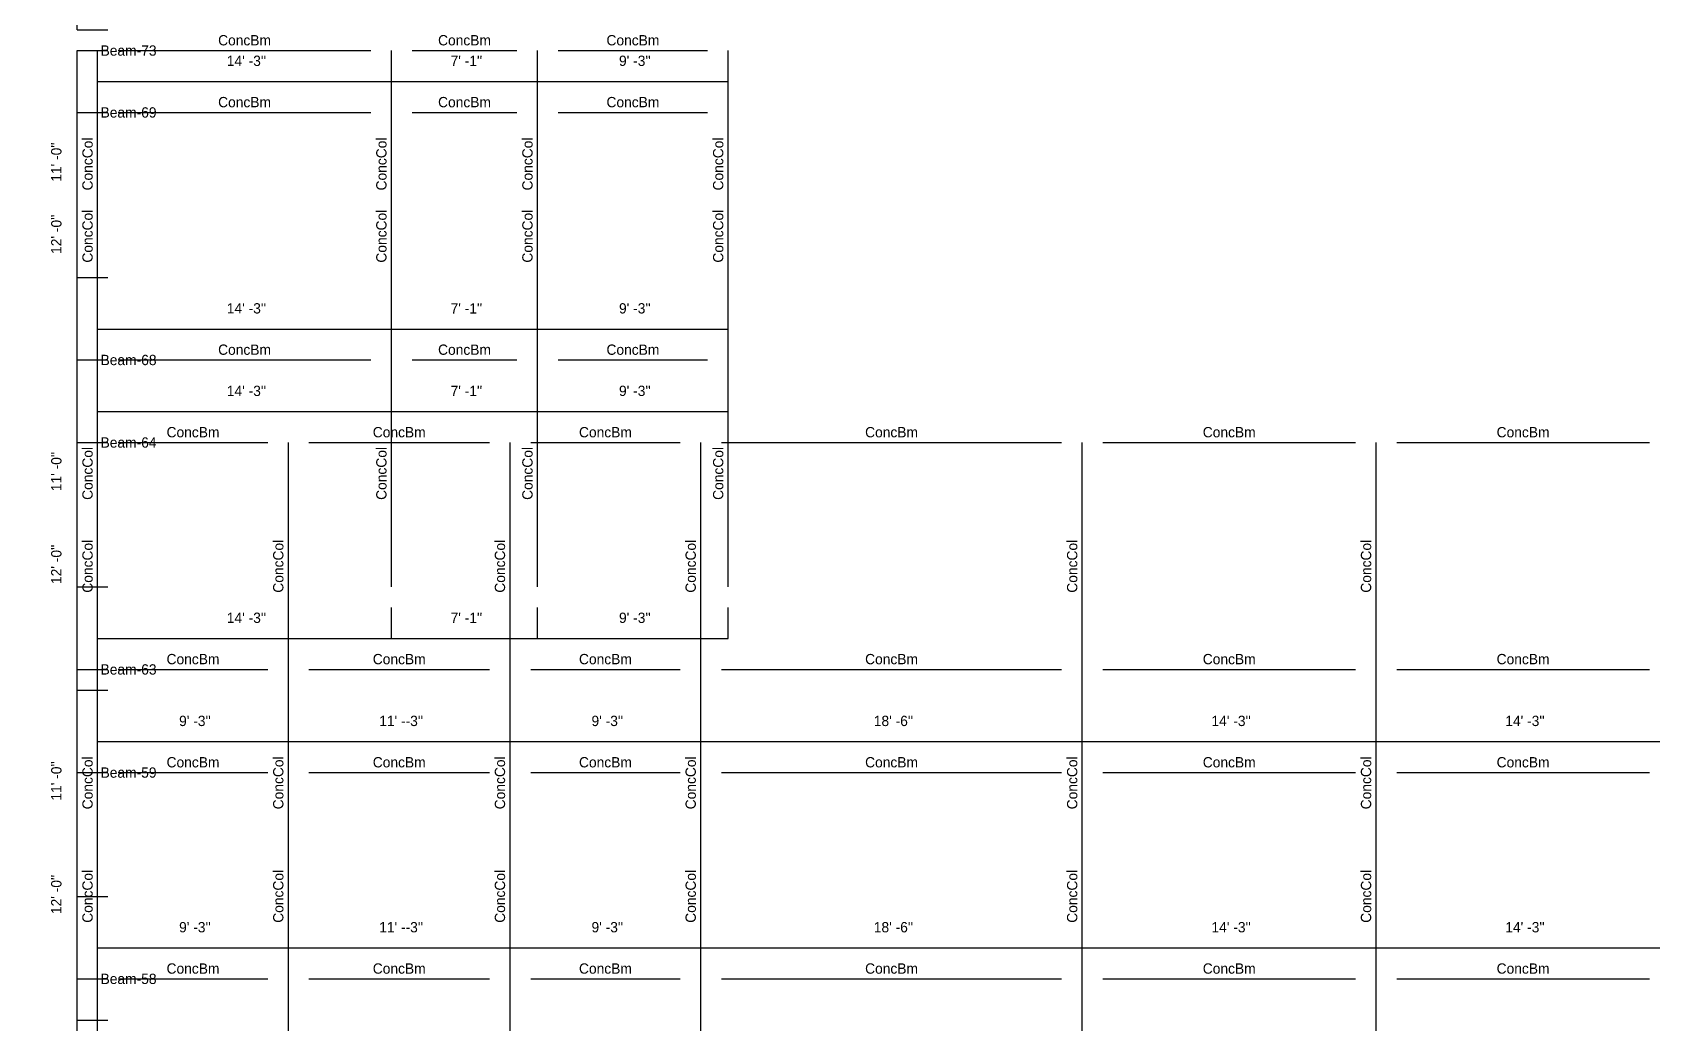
# Model space of a CAD drawing. Extents: x -38 to 2998, y -195 to 11529.
# Drawn here: x -38 to 905, y 1774 to 2351 of the extents above; entities that cross this region are included whole.
import ezdxf
from ezdxf.enums import TextEntityAlignment as Align

# ---------------------------------------------------------------- set-up
doc = ezdxf.new("R2010")
doc.units = 0
doc.header["$MEASUREMENT"] = 0
doc.layers.get('0').update_dxf_attribs({"linetype": 'CONTINUOUS'})
for name, color, linetype in [('CENTERLINES', 7, 'CONTINUOUS'), ('DIMENSIONS', 4, 'CONTINUOUS'), ('TEXT', 5, 'CONTINUOUS')]:
    doc.layers.add(name, color=color, linetype=linetype)
doc.dimstyles.get("Standard").update_dxf_attribs({"dimtxt": 0.18, "dimasz": 0.18, "dimexe": 0.18, "dimexo": 0.0625, "dimgap": 0.09, "dimtad": 0, "dimtih": 1, "dimtoh": 1, "dimdec": 4, "dimzin": 0, "dimtxsty": 'STANDARD', "dimcen": 0.09, "dimazin": 3, "dimtfac": 1, "dimtdec": 4, "dimtofl": 0, "dimtmove": 0, "dimatfit": 3, "dimtolj": 1, "dimtzin": 0})

# ---------------------------------------------------------------- blocks, each defined once
blk = doc.blocks.new('*D1135')
at = {"color": 1, "linetype": 'BYBLOCK'}
for points in [[(-8.29, 1916.29), (-7.23, 1915.23), (-16.77, 1924.77), (-15.71, 1923.71)], [(-8.29, 1772.29), (-7.23, 1771.23), (-16.77, 1780.77), (-15.71, 1779.71)]]:
    blk.add_solid(points, dxfattribs=at)
at = {"layer": 'DIMENSIONS', "color": 9, "linetype": 'BYBLOCK'}
for p, q in [((-12, 1920), (6, 1920)), ((-12, 1776), (6, 1776))]:
    blk.add_line(p, q, dxfattribs=at)
at = {"layer": 'DIMENSIONS', "color": 0, "linetype": 'BYBLOCK'}
blk.add_line((-12, 1776), (-12, 1920), dxfattribs=at)
at = {"layer": 'DIMENSIONS', "color": 0, "linetype": 'BYBLOCK', "insert": (-24, 1848), "char_height": 6, "attachment_point": 5, "rotation": 90}
blk.add_mtext("\\A1; 12' -0''", dxfattribs=at)
blk = doc.blocks.new('*D1136')
at = {"color": 1, "linetype": 'BYBLOCK'}
for points in [[(4.77, 1942.77), (3.71, 1941.71), (-3.71, 1934.29), (-4.77, 1933.23)], [(115.77, 1942.77), (114.71, 1941.71), (107.29, 1934.29), (106.23, 1933.23)]]:
    blk.add_solid(points, dxfattribs=at)
at = {"layer": 'DIMENSIONS', "color": 9, "linetype": 'BYBLOCK'}
for p, q in [((0, 1938), (0, 1956)), ((111, 1938), (111, 1956))]:
    blk.add_line(p, q, dxfattribs=at)
at = {"layer": 'DIMENSIONS', "color": 0, "linetype": 'BYBLOCK'}
blk.add_line((0, 1938), (111, 1938), dxfattribs=at)
at = {"layer": 'DIMENSIONS', "color": 0, "linetype": 'BYBLOCK', "insert": (55.5, 1950), "char_height": 6, "attachment_point": 5}
blk.add_mtext("\\A1; 9' -3''", dxfattribs=at)
blk = doc.blocks.new('*D1137')
at = {"color": 1, "linetype": 'BYBLOCK'}
for points in [[(115.77, 1942.77), (114.71, 1941.71), (107.29, 1934.29), (106.23, 1933.23)], [(244.77, 1942.77), (243.71, 1941.71), (236.29, 1934.29), (235.23, 1933.23)]]:
    blk.add_solid(points, dxfattribs=at)
at = {"layer": 'DIMENSIONS', "color": 9, "linetype": 'BYBLOCK'}
for p, q in [((111, 1938), (111, 1956)), ((240, 1938), (240, 1956))]:
    blk.add_line(p, q, dxfattribs=at)
at = {"layer": 'DIMENSIONS', "color": 0, "linetype": 'BYBLOCK'}
blk.add_line((111, 1938), (240, 1938), dxfattribs=at)
at = {"layer": 'DIMENSIONS', "color": 0, "linetype": 'BYBLOCK', "insert": (175.5, 1950), "char_height": 6, "attachment_point": 5}
blk.add_mtext("\\A1; 11' --3''", dxfattribs=at)
blk = doc.blocks.new('*D1138')
at = {"color": 1, "linetype": 'BYBLOCK'}
for points in [[(244.77, 1942.77), (243.71, 1941.71), (236.29, 1934.29), (235.23, 1933.23)], [(355.77, 1942.77), (354.71, 1941.71), (347.29, 1934.29), (346.23, 1933.23)]]:
    blk.add_solid(points, dxfattribs=at)
at = {"layer": 'DIMENSIONS', "color": 9, "linetype": 'BYBLOCK'}
for p, q in [((240, 1938), (240, 1956)), ((351, 1938), (351, 1956))]:
    blk.add_line(p, q, dxfattribs=at)
at = {"layer": 'DIMENSIONS', "color": 0, "linetype": 'BYBLOCK'}
blk.add_line((240, 1938), (351, 1938), dxfattribs=at)
at = {"layer": 'DIMENSIONS', "color": 0, "linetype": 'BYBLOCK', "insert": (295.5, 1950), "char_height": 6, "attachment_point": 5}
blk.add_mtext("\\A1; 9' -3''", dxfattribs=at)
blk = doc.blocks.new('*D1139')
at = {"color": 1, "linetype": 'BYBLOCK'}
for points in [[(355.77, 1942.77), (354.71, 1941.71), (347.29, 1934.29), (346.23, 1933.23)], [(577.77, 1942.77), (576.71, 1941.71), (569.29, 1934.29), (568.23, 1933.23)]]:
    blk.add_solid(points, dxfattribs=at)
at = {"layer": 'DIMENSIONS', "color": 9, "linetype": 'BYBLOCK'}
for p, q in [((351, 1938), (351, 1956)), ((573, 1938), (573, 1956))]:
    blk.add_line(p, q, dxfattribs=at)
at = {"layer": 'DIMENSIONS', "color": 0, "linetype": 'BYBLOCK'}
blk.add_line((351, 1938), (573, 1938), dxfattribs=at)
at = {"layer": 'DIMENSIONS', "color": 0, "linetype": 'BYBLOCK', "insert": (462, 1950), "char_height": 6, "attachment_point": 5}
blk.add_mtext("\\A1; 18' -6''", dxfattribs=at)
blk = doc.blocks.new('*D1140')
at = {"color": 1, "linetype": 'BYBLOCK'}
for points in [[(577.77, 1942.77), (576.71, 1941.71), (569.29, 1934.29), (568.23, 1933.23)], [(748.77, 1942.77), (747.71, 1941.71), (740.29, 1934.29), (739.23, 1933.23)]]:
    blk.add_solid(points, dxfattribs=at)
at = {"layer": 'DIMENSIONS', "color": 9, "linetype": 'BYBLOCK'}
for p, q in [((573, 1938), (573, 1956)), ((744, 1938), (744, 1956))]:
    blk.add_line(p, q, dxfattribs=at)
at = {"layer": 'DIMENSIONS', "color": 0, "linetype": 'BYBLOCK'}
blk.add_line((573, 1938), (744, 1938), dxfattribs=at)
at = {"layer": 'DIMENSIONS', "color": 0, "linetype": 'BYBLOCK', "insert": (658.5, 1950), "char_height": 6, "attachment_point": 5}
blk.add_mtext("\\A1; 14' -3''", dxfattribs=at)
blk = doc.blocks.new('*D1141')
at = {"color": 1, "linetype": 'BYBLOCK'}
for points in [[(748.77, 1942.77), (747.71, 1941.71), (740.29, 1934.29), (739.23, 1933.23)], [(919.77, 1942.77), (918.71, 1941.71), (911.29, 1934.29), (910.23, 1933.23)]]:
    blk.add_solid(points, dxfattribs=at)
at = {"layer": 'DIMENSIONS', "color": 9, "linetype": 'BYBLOCK'}
for p, q in [((744, 1938), (744, 1956)), ((915, 1938), (915, 1956))]:
    blk.add_line(p, q, dxfattribs=at)
at = {"layer": 'DIMENSIONS', "color": 0, "linetype": 'BYBLOCK'}
blk.add_line((744, 1938), (915, 1938), dxfattribs=at)
at = {"layer": 'DIMENSIONS', "color": 0, "linetype": 'BYBLOCK', "insert": (829.5, 1950), "char_height": 6, "attachment_point": 5}
blk.add_mtext("\\A1; 14' -3''", dxfattribs=at)
blk = doc.blocks.new('*D1151')
at = {"color": 1, "linetype": 'BYBLOCK'}
for points in [[(-8.29, 2108.29), (-7.23, 2107.23), (-16.77, 2116.77), (-15.71, 2115.71)], [(-8.29, 1964.29), (-7.23, 1963.23), (-16.77, 1972.77), (-15.71, 1971.71)]]:
    blk.add_solid(points, dxfattribs=at)
at = {"layer": 'DIMENSIONS', "color": 9, "linetype": 'BYBLOCK'}
for p, q in [((-12, 2112), (6, 2112)), ((-12, 1968), (6, 1968))]:
    blk.add_line(p, q, dxfattribs=at)
at = {"layer": 'DIMENSIONS', "color": 0, "linetype": 'BYBLOCK'}
blk.add_line((-12, 1968), (-12, 2112), dxfattribs=at)
at = {"layer": 'DIMENSIONS', "color": 0, "linetype": 'BYBLOCK', "insert": (-24, 2040), "char_height": 6, "attachment_point": 5, "rotation": 90}
blk.add_mtext("\\A1; 12' -0''", dxfattribs=at)
blk = doc.blocks.new('*D1152')
at = {"color": 1, "linetype": 'BYBLOCK'}
for points in [[(4.77, 2134.77), (3.71, 2133.71), (-3.71, 2126.29), (-4.77, 2125.23)], [(175.77, 2134.77), (174.71, 2133.71), (167.29, 2126.29), (166.23, 2125.23)]]:
    blk.add_solid(points, dxfattribs=at)
at = {"layer": 'DIMENSIONS', "color": 9, "linetype": 'BYBLOCK'}
for p, q in [((0, 2130), (0, 2148)), ((171, 2130), (171, 2148))]:
    blk.add_line(p, q, dxfattribs=at)
at = {"layer": 'DIMENSIONS', "color": 0, "linetype": 'BYBLOCK'}
blk.add_line((0, 2130), (171, 2130), dxfattribs=at)
at = {"layer": 'DIMENSIONS', "color": 0, "linetype": 'BYBLOCK', "insert": (85.5, 2142), "char_height": 6, "attachment_point": 5}
blk.add_mtext("\\A1; 14' -3''", dxfattribs=at)
blk = doc.blocks.new('*D1153')
at = {"color": 1, "linetype": 'BYBLOCK'}
for points in [[(175.77, 2134.77), (174.71, 2133.71), (167.29, 2126.29), (166.23, 2125.23)], [(260.77, 2134.77), (259.71, 2133.71), (252.28, 2126.29), (251.22, 2125.23)]]:
    blk.add_solid(points, dxfattribs=at)
at = {"layer": 'DIMENSIONS', "color": 9, "linetype": 'BYBLOCK'}
for p, q in [((171, 2130), (171, 2148)), ((256, 2130), (256, 2148))]:
    blk.add_line(p, q, dxfattribs=at)
at = {"layer": 'DIMENSIONS', "color": 0, "linetype": 'BYBLOCK'}
blk.add_line((171, 2130), (256, 2130), dxfattribs=at)
at = {"layer": 'DIMENSIONS', "color": 0, "linetype": 'BYBLOCK', "insert": (213.5, 2142), "char_height": 6, "attachment_point": 5}
blk.add_mtext("\\A1; 7' -1''", dxfattribs=at)
blk = doc.blocks.new('*D1154')
at = {"color": 1, "linetype": 'BYBLOCK'}
for points in [[(260.77, 2134.77), (259.71, 2133.71), (252.28, 2126.29), (251.22, 2125.23)], [(371.77, 2134.77), (370.71, 2133.71), (363.28, 2126.29), (362.22, 2125.23)]]:
    blk.add_solid(points, dxfattribs=at)
at = {"layer": 'DIMENSIONS', "color": 9, "linetype": 'BYBLOCK'}
for p, q in [((256, 2130), (256, 2148)), ((367, 2130), (367, 2148))]:
    blk.add_line(p, q, dxfattribs=at)
at = {"layer": 'DIMENSIONS', "color": 0, "linetype": 'BYBLOCK'}
blk.add_line((256, 2130), (367, 2130), dxfattribs=at)
at = {"layer": 'DIMENSIONS', "color": 0, "linetype": 'BYBLOCK', "insert": (311.5, 2142), "char_height": 6, "attachment_point": 5}
blk.add_mtext("\\A1; 9' -3''", dxfattribs=at)
blk = doc.blocks.new('*D1155')
at = {"color": 1, "linetype": 'BYBLOCK'}
for points in [[(-8.29, 2300.29), (-7.23, 2299.23), (-16.77, 2308.77), (-15.71, 2307.71)], [(-8.29, 2156.29), (-7.23, 2155.23), (-16.77, 2164.77), (-15.71, 2163.71)]]:
    blk.add_solid(points, dxfattribs=at)
at = {"layer": 'DIMENSIONS', "color": 9, "linetype": 'BYBLOCK'}
for p, q in [((-12, 2304), (6, 2304)), ((-12, 2160), (6, 2160))]:
    blk.add_line(p, q, dxfattribs=at)
at = {"layer": 'DIMENSIONS', "color": 0, "linetype": 'BYBLOCK'}
blk.add_line((-12, 2160), (-12, 2304), dxfattribs=at)
at = {"layer": 'DIMENSIONS', "color": 0, "linetype": 'BYBLOCK', "insert": (-24, 2232), "char_height": 6, "attachment_point": 5, "rotation": 90}
blk.add_mtext("\\A1; 12' -0''", dxfattribs=at)
blk = doc.blocks.new('*D1156')
at = {"color": 1, "linetype": 'BYBLOCK'}
for points in [[(4.77, 2326.77), (3.71, 2325.71), (-3.71, 2318.29), (-4.77, 2317.23)], [(175.77, 2326.77), (174.71, 2325.71), (167.29, 2318.29), (166.23, 2317.23)]]:
    blk.add_solid(points, dxfattribs=at)
at = {"layer": 'DIMENSIONS', "color": 9, "linetype": 'BYBLOCK'}
for p, q in [((0, 2322), (0, 2340)), ((171, 2322), (171, 2340))]:
    blk.add_line(p, q, dxfattribs=at)
at = {"layer": 'DIMENSIONS', "color": 0, "linetype": 'BYBLOCK'}
blk.add_line((0, 2322), (171, 2322), dxfattribs=at)
at = {"layer": 'DIMENSIONS', "color": 0, "linetype": 'BYBLOCK', "insert": (85.5, 2334), "char_height": 6, "attachment_point": 5}
blk.add_mtext("\\A1; 14' -3''", dxfattribs=at)
blk = doc.blocks.new('*D1157')
at = {"color": 1, "linetype": 'BYBLOCK'}
for points in [[(175.77, 2326.77), (174.71, 2325.71), (167.29, 2318.29), (166.23, 2317.23)], [(260.77, 2326.77), (259.71, 2325.71), (252.28, 2318.29), (251.22, 2317.23)]]:
    blk.add_solid(points, dxfattribs=at)
at = {"layer": 'DIMENSIONS', "color": 9, "linetype": 'BYBLOCK'}
for p, q in [((171, 2322), (171, 2340)), ((256, 2322), (256, 2340))]:
    blk.add_line(p, q, dxfattribs=at)
at = {"layer": 'DIMENSIONS', "color": 0, "linetype": 'BYBLOCK'}
blk.add_line((171, 2322), (256, 2322), dxfattribs=at)
at = {"layer": 'DIMENSIONS', "color": 0, "linetype": 'BYBLOCK', "insert": (213.5, 2334), "char_height": 6, "attachment_point": 5}
blk.add_mtext("\\A1; 7' -1''", dxfattribs=at)
blk = doc.blocks.new('*D1158')
at = {"color": 1, "linetype": 'BYBLOCK'}
for points in [[(260.77, 2326.77), (259.71, 2325.71), (252.28, 2318.29), (251.22, 2317.23)], [(371.77, 2326.77), (370.71, 2325.71), (363.28, 2318.29), (362.22, 2317.23)]]:
    blk.add_solid(points, dxfattribs=at)
at = {"layer": 'DIMENSIONS', "color": 9, "linetype": 'BYBLOCK'}
for p, q in [((256, 2322), (256, 2340)), ((367, 2322), (367, 2340))]:
    blk.add_line(p, q, dxfattribs=at)
at = {"layer": 'DIMENSIONS', "color": 0, "linetype": 'BYBLOCK'}
blk.add_line((256, 2322), (367, 2322), dxfattribs=at)
at = {"layer": 'DIMENSIONS', "color": 0, "linetype": 'BYBLOCK', "insert": (311.5, 2334), "char_height": 6, "attachment_point": 5}
blk.add_mtext("\\A1; 9' -3''", dxfattribs=at)
blk = doc.blocks.new('*D1159')
at = {"color": 1, "linetype": 'BYBLOCK'}
for points in [[(-8.29, 2492.29), (-7.23, 2491.23), (-16.77, 2500.77), (-15.71, 2499.71)], [(-8.29, 2348.29), (-7.23, 2347.23), (-16.77, 2356.77), (-15.71, 2355.71)]]:
    blk.add_solid(points, dxfattribs=at)
at = {"layer": 'DIMENSIONS', "color": 9, "linetype": 'BYBLOCK'}
for p, q in [((-12, 2496), (6, 2496)), ((-12, 2352), (6, 2352))]:
    blk.add_line(p, q, dxfattribs=at)
at = {"layer": 'DIMENSIONS', "color": 0, "linetype": 'BYBLOCK'}
blk.add_line((-12, 2352), (-12, 2496), dxfattribs=at)
at = {"layer": 'DIMENSIONS', "color": 0, "linetype": 'BYBLOCK', "insert": (-24, 2424), "char_height": 6, "attachment_point": 5, "rotation": 90}
blk.add_mtext("\\A1; 12' -0''", dxfattribs=at)
blk = doc.blocks.new('*D1605')
at = {"color": 1, "linetype": 'BYBLOCK'}
for points in [[(-8.29, 1796.29), (-7.23, 1795.23), (-16.77, 1804.77), (-15.71, 1803.71)], [(-8.29, 1664.29), (-7.23, 1663.23), (-16.77, 1672.77), (-15.71, 1671.71)]]:
    blk.add_solid(points, dxfattribs=at)
at = {"layer": 'DIMENSIONS', "color": 9, "linetype": 'BYBLOCK'}
for p, q in [((-12, 1800), (6, 1800)), ((-12, 1668), (6, 1668))]:
    blk.add_line(p, q, dxfattribs=at)
at = {"layer": 'DIMENSIONS', "color": 0, "linetype": 'BYBLOCK'}
blk.add_line((-12, 1668), (-12, 1800), dxfattribs=at)
at = {"layer": 'DIMENSIONS', "color": 0, "linetype": 'BYBLOCK', "insert": (-24, 1734), "char_height": 6, "attachment_point": 5, "rotation": 90}
blk.add_mtext("\\A1; 11' -0''", dxfattribs=at)
blk = doc.blocks.new('*D1606')
at = {"color": 1, "linetype": 'BYBLOCK'}
for points in [[(4.77, 1822.77), (3.71, 1821.71), (-3.71, 1814.29), (-4.77, 1813.23)], [(115.77, 1822.77), (114.71, 1821.71), (107.29, 1814.29), (106.23, 1813.23)]]:
    blk.add_solid(points, dxfattribs=at)
at = {"layer": 'DIMENSIONS', "color": 9, "linetype": 'BYBLOCK'}
for p, q in [((0, 1818), (0, 1836)), ((111, 1818), (111, 1836))]:
    blk.add_line(p, q, dxfattribs=at)
at = {"layer": 'DIMENSIONS', "color": 0, "linetype": 'BYBLOCK'}
blk.add_line((0, 1818), (111, 1818), dxfattribs=at)
at = {"layer": 'DIMENSIONS', "color": 0, "linetype": 'BYBLOCK', "insert": (55.5, 1830), "char_height": 6, "attachment_point": 5}
blk.add_mtext("\\A1; 9' -3''", dxfattribs=at)
blk = doc.blocks.new('*D1607')
at = {"color": 1, "linetype": 'BYBLOCK'}
for points in [[(115.77, 1822.77), (114.71, 1821.71), (107.29, 1814.29), (106.23, 1813.23)], [(244.77, 1822.77), (243.71, 1821.71), (236.29, 1814.29), (235.23, 1813.23)]]:
    blk.add_solid(points, dxfattribs=at)
at = {"layer": 'DIMENSIONS', "color": 9, "linetype": 'BYBLOCK'}
for p, q in [((111, 1818), (111, 1836)), ((240, 1818), (240, 1836))]:
    blk.add_line(p, q, dxfattribs=at)
at = {"layer": 'DIMENSIONS', "color": 0, "linetype": 'BYBLOCK'}
blk.add_line((111, 1818), (240, 1818), dxfattribs=at)
at = {"layer": 'DIMENSIONS', "color": 0, "linetype": 'BYBLOCK', "insert": (175.5, 1830), "char_height": 6, "attachment_point": 5}
blk.add_mtext("\\A1; 11' --3''", dxfattribs=at)
blk = doc.blocks.new('*D1608')
at = {"color": 1, "linetype": 'BYBLOCK'}
for points in [[(244.77, 1822.77), (243.71, 1821.71), (236.29, 1814.29), (235.23, 1813.23)], [(355.77, 1822.77), (354.71, 1821.71), (347.29, 1814.29), (346.23, 1813.23)]]:
    blk.add_solid(points, dxfattribs=at)
at = {"layer": 'DIMENSIONS', "color": 9, "linetype": 'BYBLOCK'}
for p, q in [((240, 1818), (240, 1836)), ((351, 1818), (351, 1836))]:
    blk.add_line(p, q, dxfattribs=at)
at = {"layer": 'DIMENSIONS', "color": 0, "linetype": 'BYBLOCK'}
blk.add_line((240, 1818), (351, 1818), dxfattribs=at)
at = {"layer": 'DIMENSIONS', "color": 0, "linetype": 'BYBLOCK', "insert": (295.5, 1830), "char_height": 6, "attachment_point": 5}
blk.add_mtext("\\A1; 9' -3''", dxfattribs=at)
blk = doc.blocks.new('*D1609')
at = {"color": 1, "linetype": 'BYBLOCK'}
for points in [[(355.77, 1822.77), (354.71, 1821.71), (347.29, 1814.29), (346.23, 1813.23)], [(577.77, 1822.77), (576.71, 1821.71), (569.29, 1814.29), (568.23, 1813.23)]]:
    blk.add_solid(points, dxfattribs=at)
at = {"layer": 'DIMENSIONS', "color": 9, "linetype": 'BYBLOCK'}
for p, q in [((351, 1818), (351, 1836)), ((573, 1818), (573, 1836))]:
    blk.add_line(p, q, dxfattribs=at)
at = {"layer": 'DIMENSIONS', "color": 0, "linetype": 'BYBLOCK'}
blk.add_line((351, 1818), (573, 1818), dxfattribs=at)
at = {"layer": 'DIMENSIONS', "color": 0, "linetype": 'BYBLOCK', "insert": (462, 1830), "char_height": 6, "attachment_point": 5}
blk.add_mtext("\\A1; 18' -6''", dxfattribs=at)
blk = doc.blocks.new('*D1610')
at = {"color": 1, "linetype": 'BYBLOCK'}
for points in [[(577.77, 1822.77), (576.71, 1821.71), (569.29, 1814.29), (568.23, 1813.23)], [(748.77, 1822.77), (747.71, 1821.71), (740.29, 1814.29), (739.23, 1813.23)]]:
    blk.add_solid(points, dxfattribs=at)
at = {"layer": 'DIMENSIONS', "color": 9, "linetype": 'BYBLOCK'}
for p, q in [((573, 1818), (573, 1836)), ((744, 1818), (744, 1836))]:
    blk.add_line(p, q, dxfattribs=at)
at = {"layer": 'DIMENSIONS', "color": 0, "linetype": 'BYBLOCK'}
blk.add_line((573, 1818), (744, 1818), dxfattribs=at)
at = {"layer": 'DIMENSIONS', "color": 0, "linetype": 'BYBLOCK', "insert": (658.5, 1830), "char_height": 6, "attachment_point": 5}
blk.add_mtext("\\A1; 14' -3''", dxfattribs=at)
blk = doc.blocks.new('*D1611')
at = {"color": 1, "linetype": 'BYBLOCK'}
for points in [[(748.77, 1822.77), (747.71, 1821.71), (740.29, 1814.29), (739.23, 1813.23)], [(919.77, 1822.77), (918.71, 1821.71), (911.29, 1814.29), (910.23, 1813.23)]]:
    blk.add_solid(points, dxfattribs=at)
at = {"layer": 'DIMENSIONS', "color": 9, "linetype": 'BYBLOCK'}
for p, q in [((744, 1818), (744, 1836)), ((915, 1818), (915, 1836))]:
    blk.add_line(p, q, dxfattribs=at)
at = {"layer": 'DIMENSIONS', "color": 0, "linetype": 'BYBLOCK'}
blk.add_line((744, 1818), (915, 1818), dxfattribs=at)
at = {"layer": 'DIMENSIONS', "color": 0, "linetype": 'BYBLOCK', "insert": (829.5, 1830), "char_height": 6, "attachment_point": 5}
blk.add_mtext("\\A1; 14' -3''", dxfattribs=at)
blk = doc.blocks.new('*D1621')
at = {"color": 1, "linetype": 'BYBLOCK'}
for points in [[(-8.29, 1976.29), (-7.23, 1975.23), (-16.77, 1984.77), (-15.71, 1983.71)], [(-8.29, 1844.29), (-7.23, 1843.23), (-16.77, 1852.77), (-15.71, 1851.71)]]:
    blk.add_solid(points, dxfattribs=at)
at = {"layer": 'DIMENSIONS', "color": 9, "linetype": 'BYBLOCK'}
for p, q in [((-12, 1980), (6, 1980)), ((-12, 1848), (6, 1848))]:
    blk.add_line(p, q, dxfattribs=at)
at = {"layer": 'DIMENSIONS', "color": 0, "linetype": 'BYBLOCK'}
blk.add_line((-12, 1848), (-12, 1980), dxfattribs=at)
at = {"layer": 'DIMENSIONS', "color": 0, "linetype": 'BYBLOCK', "insert": (-24, 1914), "char_height": 6, "attachment_point": 5, "rotation": 90}
blk.add_mtext("\\A1; 11' -0''", dxfattribs=at)
blk = doc.blocks.new('*D1622')
at = {"color": 1, "linetype": 'BYBLOCK'}
for points in [[(4.77, 2002.77), (3.71, 2001.71), (-3.71, 1994.29), (-4.77, 1993.23)], [(175.77, 2002.77), (174.71, 2001.71), (167.29, 1994.29), (166.23, 1993.23)]]:
    blk.add_solid(points, dxfattribs=at)
at = {"layer": 'DIMENSIONS', "color": 9, "linetype": 'BYBLOCK'}
for p, q in [((0, 1998), (0, 2016)), ((171, 1998), (171, 2016))]:
    blk.add_line(p, q, dxfattribs=at)
at = {"layer": 'DIMENSIONS', "color": 0, "linetype": 'BYBLOCK'}
blk.add_line((0, 1998), (171, 1998), dxfattribs=at)
at = {"layer": 'DIMENSIONS', "color": 0, "linetype": 'BYBLOCK', "insert": (85.5, 2010), "char_height": 6, "attachment_point": 5}
blk.add_mtext("\\A1; 14' -3''", dxfattribs=at)
blk = doc.blocks.new('*D1623')
at = {"color": 1, "linetype": 'BYBLOCK'}
for points in [[(175.77, 2002.77), (174.71, 2001.71), (167.29, 1994.29), (166.23, 1993.23)], [(260.77, 2002.77), (259.71, 2001.71), (252.28, 1994.29), (251.22, 1993.23)]]:
    blk.add_solid(points, dxfattribs=at)
at = {"layer": 'DIMENSIONS', "color": 9, "linetype": 'BYBLOCK'}
for p, q in [((171, 1998), (171, 2016)), ((256, 1998), (256, 2016))]:
    blk.add_line(p, q, dxfattribs=at)
at = {"layer": 'DIMENSIONS', "color": 0, "linetype": 'BYBLOCK'}
blk.add_line((171, 1998), (256, 1998), dxfattribs=at)
at = {"layer": 'DIMENSIONS', "color": 0, "linetype": 'BYBLOCK', "insert": (213.5, 2010), "char_height": 6, "attachment_point": 5}
blk.add_mtext("\\A1; 7' -1''", dxfattribs=at)
blk = doc.blocks.new('*D1624')
at = {"color": 1, "linetype": 'BYBLOCK'}
for points in [[(260.77, 2002.77), (259.71, 2001.71), (252.28, 1994.29), (251.22, 1993.23)], [(371.77, 2002.77), (370.71, 2001.71), (363.28, 1994.29), (362.22, 1993.23)]]:
    blk.add_solid(points, dxfattribs=at)
at = {"layer": 'DIMENSIONS', "color": 9, "linetype": 'BYBLOCK'}
for p, q in [((256, 1998), (256, 2016)), ((367, 1998), (367, 2016))]:
    blk.add_line(p, q, dxfattribs=at)
at = {"layer": 'DIMENSIONS', "color": 0, "linetype": 'BYBLOCK'}
blk.add_line((256, 1998), (367, 1998), dxfattribs=at)
at = {"layer": 'DIMENSIONS', "color": 0, "linetype": 'BYBLOCK', "insert": (311.5, 2010), "char_height": 6, "attachment_point": 5}
blk.add_mtext("\\A1; 9' -3''", dxfattribs=at)
blk = doc.blocks.new('*D1625')
at = {"color": 1, "linetype": 'BYBLOCK'}
for points in [[(-8.29, 2156.29), (-7.23, 2155.23), (-16.77, 2164.77), (-15.71, 2163.71)], [(-8.29, 2024.29), (-7.23, 2023.23), (-16.77, 2032.77), (-15.71, 2031.71)]]:
    blk.add_solid(points, dxfattribs=at)
at = {"layer": 'DIMENSIONS', "color": 9, "linetype": 'BYBLOCK'}
for p, q in [((-12, 2160), (6, 2160)), ((-12, 2028), (6, 2028))]:
    blk.add_line(p, q, dxfattribs=at)
at = {"layer": 'DIMENSIONS', "color": 0, "linetype": 'BYBLOCK'}
blk.add_line((-12, 2028), (-12, 2160), dxfattribs=at)
at = {"layer": 'DIMENSIONS', "color": 0, "linetype": 'BYBLOCK', "insert": (-24, 2094), "char_height": 6, "attachment_point": 5, "rotation": 90}
blk.add_mtext("\\A1; 11' -0''", dxfattribs=at)
blk = doc.blocks.new('*D1626')
at = {"color": 1, "linetype": 'BYBLOCK'}
for points in [[(4.77, 2182.77), (3.71, 2181.71), (-3.71, 2174.29), (-4.77, 2173.23)], [(175.77, 2182.77), (174.71, 2181.71), (167.29, 2174.29), (166.23, 2173.23)]]:
    blk.add_solid(points, dxfattribs=at)
at = {"layer": 'DIMENSIONS', "color": 9, "linetype": 'BYBLOCK'}
for p, q in [((0, 2178), (0, 2196)), ((171, 2178), (171, 2196))]:
    blk.add_line(p, q, dxfattribs=at)
at = {"layer": 'DIMENSIONS', "color": 0, "linetype": 'BYBLOCK'}
blk.add_line((0, 2178), (171, 2178), dxfattribs=at)
at = {"layer": 'DIMENSIONS', "color": 0, "linetype": 'BYBLOCK', "insert": (85.5, 2190), "char_height": 6, "attachment_point": 5}
blk.add_mtext("\\A1; 14' -3''", dxfattribs=at)
blk = doc.blocks.new('*D1627')
at = {"color": 1, "linetype": 'BYBLOCK'}
for points in [[(175.77, 2182.77), (174.71, 2181.71), (167.29, 2174.29), (166.23, 2173.23)], [(260.77, 2182.77), (259.71, 2181.71), (252.28, 2174.29), (251.22, 2173.23)]]:
    blk.add_solid(points, dxfattribs=at)
at = {"layer": 'DIMENSIONS', "color": 9, "linetype": 'BYBLOCK'}
for p, q in [((171, 2178), (171, 2196)), ((256, 2178), (256, 2196))]:
    blk.add_line(p, q, dxfattribs=at)
at = {"layer": 'DIMENSIONS', "color": 0, "linetype": 'BYBLOCK'}
blk.add_line((171, 2178), (256, 2178), dxfattribs=at)
at = {"layer": 'DIMENSIONS', "color": 0, "linetype": 'BYBLOCK', "insert": (213.5, 2190), "char_height": 6, "attachment_point": 5}
blk.add_mtext("\\A1; 7' -1''", dxfattribs=at)
blk = doc.blocks.new('*D1628')
at = {"color": 1, "linetype": 'BYBLOCK'}
for points in [[(260.77, 2182.77), (259.71, 2181.71), (252.28, 2174.29), (251.22, 2173.23)], [(371.77, 2182.77), (370.71, 2181.71), (363.28, 2174.29), (362.22, 2173.23)]]:
    blk.add_solid(points, dxfattribs=at)
at = {"layer": 'DIMENSIONS', "color": 9, "linetype": 'BYBLOCK'}
for p, q in [((256, 2178), (256, 2196)), ((367, 2178), (367, 2196))]:
    blk.add_line(p, q, dxfattribs=at)
at = {"layer": 'DIMENSIONS', "color": 0, "linetype": 'BYBLOCK'}
blk.add_line((256, 2178), (367, 2178), dxfattribs=at)
at = {"layer": 'DIMENSIONS', "color": 0, "linetype": 'BYBLOCK', "insert": (311.5, 2190), "char_height": 6, "attachment_point": 5}
blk.add_mtext("\\A1; 9' -3''", dxfattribs=at)
blk = doc.blocks.new('*D1629')
at = {"color": 1, "linetype": 'BYBLOCK'}
for points in [[(-8.29, 2336.29), (-7.23, 2335.23), (-16.77, 2344.77), (-15.71, 2343.71)], [(-8.29, 2204.29), (-7.23, 2203.23), (-16.77, 2212.77), (-15.71, 2211.71)]]:
    blk.add_solid(points, dxfattribs=at)
at = {"layer": 'DIMENSIONS', "color": 9, "linetype": 'BYBLOCK'}
for p, q in [((-12, 2340), (6, 2340)), ((-12, 2208), (6, 2208))]:
    blk.add_line(p, q, dxfattribs=at)
at = {"layer": 'DIMENSIONS', "color": 0, "linetype": 'BYBLOCK'}
blk.add_line((-12, 2208), (-12, 2340), dxfattribs=at)
at = {"layer": 'DIMENSIONS', "color": 0, "linetype": 'BYBLOCK', "insert": (-24, 2274), "char_height": 6, "attachment_point": 5, "rotation": 90}
blk.add_mtext("\\A1; 11' -0''", dxfattribs=at)
blk = doc.blocks.new('*D1630')
at = {"color": 1, "linetype": 'BYBLOCK'}
for points in [[(4.77, 2362.77), (3.71, 2361.71), (-3.71, 2354.29), (-4.77, 2353.23)], [(175.77, 2362.77), (174.71, 2361.71), (167.29, 2354.29), (166.23, 2353.23)]]:
    blk.add_solid(points, dxfattribs=at)
at = {"layer": 'DIMENSIONS', "color": 9, "linetype": 'BYBLOCK'}
for p, q in [((0, 2358), (0, 2376)), ((171, 2358), (171, 2376))]:
    blk.add_line(p, q, dxfattribs=at)
at = {"layer": 'DIMENSIONS', "color": 0, "linetype": 'BYBLOCK'}
blk.add_line((0, 2358), (171, 2358), dxfattribs=at)
at = {"layer": 'DIMENSIONS', "color": 0, "linetype": 'BYBLOCK', "insert": (85.5, 2370), "char_height": 6, "attachment_point": 5}
blk.add_mtext("\\A1; 14' -3''", dxfattribs=at)
blk = doc.blocks.new('*D1631')
at = {"color": 1, "linetype": 'BYBLOCK'}
for points in [[(175.77, 2362.77), (174.71, 2361.71), (167.29, 2354.29), (166.23, 2353.23)], [(260.77, 2362.77), (259.71, 2361.71), (252.28, 2354.29), (251.22, 2353.23)]]:
    blk.add_solid(points, dxfattribs=at)
at = {"layer": 'DIMENSIONS', "color": 9, "linetype": 'BYBLOCK'}
for p, q in [((171, 2358), (171, 2376)), ((256, 2358), (256, 2376))]:
    blk.add_line(p, q, dxfattribs=at)
at = {"layer": 'DIMENSIONS', "color": 0, "linetype": 'BYBLOCK'}
blk.add_line((171, 2358), (256, 2358), dxfattribs=at)
at = {"layer": 'DIMENSIONS', "color": 0, "linetype": 'BYBLOCK', "insert": (213.5, 2370), "char_height": 6, "attachment_point": 5}
blk.add_mtext("\\A1; 7' -1''", dxfattribs=at)
blk = doc.blocks.new('*D1632')
at = {"color": 1, "linetype": 'BYBLOCK'}
for points in [[(260.77, 2362.77), (259.71, 2361.71), (252.28, 2354.29), (251.22, 2353.23)], [(371.77, 2362.77), (370.71, 2361.71), (363.28, 2354.29), (362.22, 2353.23)]]:
    blk.add_solid(points, dxfattribs=at)
at = {"layer": 'DIMENSIONS', "color": 9, "linetype": 'BYBLOCK'}
for p, q in [((256, 2358), (256, 2376)), ((367, 2358), (367, 2376))]:
    blk.add_line(p, q, dxfattribs=at)
at = {"layer": 'DIMENSIONS', "color": 0, "linetype": 'BYBLOCK'}
blk.add_line((256, 2358), (367, 2358), dxfattribs=at)
at = {"layer": 'DIMENSIONS', "color": 0, "linetype": 'BYBLOCK', "insert": (311.5, 2370), "char_height": 6, "attachment_point": 5}
blk.add_mtext("\\A1; 9' -3''", dxfattribs=at)

msp = doc.modelspace()

# ---------------------------------------------------------------- linework, layer by layer
at = {"layer": 'CENTERLINES', "color": 0, "linetype": 'CONTINUOUS'}
for p, q in [((0, 2208), (0, 2340)), ((12, 2340), (159, 2340)), ((171, 2208), (171, 2340)), ((183, 2340), (243.996, 2340)), ((255.996, 2208), (255.996, 2340)), ((267.996, 2340), (354.996, 2340)), ((366.996, 2208), (366.996, 2340)), ((0, 2160), (0, 2304)), ((12, 2304), (159, 2304)), ((171, 2160), (171, 2304)), ((183, 2304), (243.996, 2304)), ((255.996, 2160), (255.996, 2304)), ((267.996, 2304), (354.996, 2304)), ((366.996, 2160), (366.996, 2304)), ((0, 2028), (0, 2160)), ((12, 2160), (159, 2160)), ((171, 2028), (171, 2160)), ((183, 2160), (243.996, 2160)), ((255.996, 2028), (255.996, 2160)), ((267.996, 2160), (354.996, 2160)), ((366.996, 2028), (366.996, 2160)), ((0, 1968), (0, 2112)), ((12, 2112), (99, 2112)), ((111, 1968), (111, 2112)), ((123, 2112), (228, 2112)), ((240, 1968), (240, 2112)), ((252, 2112), (339, 2112)), ((351, 1968), (351, 2112)), ((363, 2112), (561, 2112)), ((573, 1968), (573, 2112)), ((585, 2112), (732, 2112)), ((744, 1968), (744, 2112)), ((756, 2112), (903, 2112)), ((0, 1848), (0, 1980)), ((12, 1980), (99, 1980)), ((111, 1848), (111, 1980)), ((123, 1980), (228, 1980)), ((240, 1848), (240, 1980)), ((252, 1980), (339, 1980)), ((351, 1848), (351, 1980)), ((363, 1980), (561, 1980)), ((573, 1848), (573, 1980)), ((585, 1980), (732, 1980)), ((744, 1848), (744, 1980)), ((756, 1980), (903, 1980)), ((0, 1776), (0, 1920)), ((12, 1920), (99, 1920)), ((111, 1776), (111, 1920)), ((123, 1920), (228, 1920)), ((240, 1776), (240, 1920)), ((252, 1920), (339, 1920)), ((351, 1776), (351, 1920)), ((363, 1920), (561, 1920)), ((573, 1776), (573, 1920)), ((585, 1920), (732, 1920)), ((744, 1776), (744, 1920)), ((756, 1920), (903, 1920)), ((0, 1668), (0, 1800)), ((12, 1800), (99, 1800)), ((111, 1668), (111, 1800)), ((123, 1800), (228, 1800)), ((240, 1668), (240, 1800)), ((252, 1800), (339, 1800)), ((351, 1668), (351, 1800)), ((363, 1800), (561, 1800)), ((573, 1668), (573, 1800)), ((585, 1800), (732, 1800)), ((744, 1668), (744, 1800)), ((756, 1800), (903, 1800))]:
    msp.add_line(p, q, dxfattribs=at)

# ---------------------------------------------------------------- texts
at = {"layer": 'TEXT', "color": 0}
for s, p in [('ConcBm', (85.5, 2346)), ('ConcBm', (213.498, 2346)), ('ConcBm', (311.496, 2346)), ('Beam-73', (18, 2340)), ('ConcBm', (85.5, 2310)), ('ConcBm', (213.498, 2310)), ('ConcBm', (311.496, 2310)), ('Beam-69', (18, 2304)), ('ConcBm', (85.5, 2166)), ('ConcBm', (213.498, 2166)), ('ConcBm', (311.496, 2166)), ('Beam-68', (18, 2160)), ('Beam-64', (18, 2112)), ('ConcBm', (55.5, 2118)), ('ConcBm', (175.5, 2118)), ('ConcBm', (295.5, 2118)), ('ConcBm', (462, 2118)), ('ConcBm', (658.5, 2118)), ('ConcBm', (829.5, 2118)), ('Beam-63', (18, 1980)), ('ConcBm', (55.5, 1986)), ('ConcBm', (175.5, 1986)), ('ConcBm', (295.5, 1986)), ('ConcBm', (462, 1986)), ('ConcBm', (658.5, 1986)), ('ConcBm', (829.5, 1986)), ('ConcBm', (55.5, 1926)), ('ConcBm', (175.5, 1926)), ('ConcBm', (295.5, 1926)), ('ConcBm', (462, 1926)), ('ConcBm', (658.5, 1926)), ('ConcBm', (829.5, 1926)), ('Beam-59', (18, 1920)), ('Beam-58', (18, 1800)), ('ConcBm', (55.5, 1806)), ('ConcBm', (175.5, 1806)), ('ConcBm', (295.5, 1806)), ('ConcBm', (462, 1806)), ('ConcBm', (658.5, 1806)), ('ConcBm', (829.5, 1806))]:
    msp.add_text(s, height=6, dxfattribs=at).set_placement(p, align=Align.MIDDLE)
for p in [(-6, 2274), (165, 2274), (249.996, 2274), (360.996, 2274), (-6, 2232), (165, 2232), (249.996, 2232), (360.996, 2232), (-6, 2094), (165, 2094), (249.996, 2094), (360.996, 2094), (-6, 2040), (105, 2040), (234, 2040), (345, 2040), (567, 2040), (738, 2040), (-6, 1914), (105, 1914), (234, 1914), (345, 1914), (567, 1914), (738, 1914), (-6, 1848), (105, 1848), (234, 1848), (345, 1848), (567, 1848), (738, 1848)]:
    msp.add_text('ConcCol', height=6, rotation=90, dxfattribs=at).set_placement(p, align=Align.MIDDLE)

# ---------------------------------------------------------------- dimensions: what is measured, and where the dimension line sits
at = {"layer": 'DIMENSIONS'}
for base, p1, p2, picture, middle in [((-12, 2496), (-24, 2352), (-24, 2496), '*D1159', (-24, 2424)), ((171, 2358), (0, 2346), (171, 2346), '*D1630', (85.5, 2346)), ((255.996, 2358), (171, 2346), (255.996, 2346), '*D1631', (213.498, 2346)), ((366.996, 2358), (255.996, 2346), (366.996, 2346), '*D1632', (311.496, 2346)), ((171, 2322), (0, 2310), (171, 2310), '*D1156', (85.5, 2310)), ((255.996, 2322), (171, 2310), (255.996, 2310), '*D1157', (213.498, 2310)), ((366.996, 2322), (255.996, 2310), (366.996, 2310), '*D1158', (311.496, 2310)), ((-12, 2340), (-24, 2208), (-24, 2340), '*D1629', (-24, 2274)), ((-12, 2304), (-24, 2160), (-24, 2304), '*D1155', (-24, 2232)), ((171, 2178), (0, 2166), (171, 2166), '*D1626', (85.5, 2166)), ((255.996, 2178), (171, 2166), (255.996, 2166), '*D1627', (213.498, 2166)), ((366.996, 2178), (255.996, 2166), (366.996, 2166), '*D1628', (311.496, 2166)), ((-12, 2160), (-24, 2028), (-24, 2160), '*D1625', (-24, 2094)), ((171, 2130), (0, 2118), (171, 2118), '*D1152', (85.5, 2118)), ((255.996, 2130), (171, 2118), (255.996, 2118), '*D1153', (213.498, 2118)), ((366.996, 2130), (255.996, 2118), (366.996, 2118), '*D1154', (311.496, 2118)), ((-12, 2112), (-24, 1968), (-24, 2112), '*D1151', (-24, 2040)), ((171, 1998), (0, 1986), (171, 1986), '*D1622', (85.5, 1986)), ((255.996, 1998), (171, 1986), (255.996, 1986), '*D1623', (213.498, 1986)), ((366.996, 1998), (255.996, 1986), (366.996, 1986), '*D1624', (311.496, 1986)), ((-12, 1980), (-24, 1848), (-24, 1980), '*D1621', (-24, 1914)), ((111, 1938), (0, 1926), (111, 1926), '*D1136', (55.5, 1926)), ((240, 1938), (111, 1926), (240, 1926), '*D1137', (175.5, 1926)), ((351, 1938), (240, 1926), (351, 1926), '*D1138', (295.5, 1926)), ((573, 1938), (351, 1926), (573, 1926), '*D1139', (462, 1926)), ((744, 1938), (573, 1926), (744, 1926), '*D1140', (658.5, 1926)), ((915, 1938), (744, 1926), (915, 1926), '*D1141', (829.5, 1926)), ((-12, 1920), (-24, 1776), (-24, 1920), '*D1135', (-24, 1848)), ((111, 1818), (0, 1806), (111, 1806), '*D1606', (55.5, 1806)), ((240, 1818), (111, 1806), (240, 1806), '*D1607', (175.5, 1806)), ((351, 1818), (240, 1806), (351, 1806), '*D1608', (295.5, 1806)), ((573, 1818), (351, 1806), (573, 1806), '*D1609', (462, 1806)), ((744, 1818), (573, 1806), (744, 1806), '*D1610', (658.5, 1806)), ((915, 1818), (744, 1806), (915, 1806), '*D1611', (829.5, 1806)), ((-12, 1800), (-24, 1668), (-24, 1800), '*D1605', (-24, 1734))]:
    dim = msp.add_linear_dim(base=base, p1=p1, p2=p2, dimstyle='STANDARD', dxfattribs=at)
    dim.commit()
    dim.dimension.update_dxf_attribs({"geometry": picture, "text_midpoint": middle})

doc.saveas('drawing.dxf')
